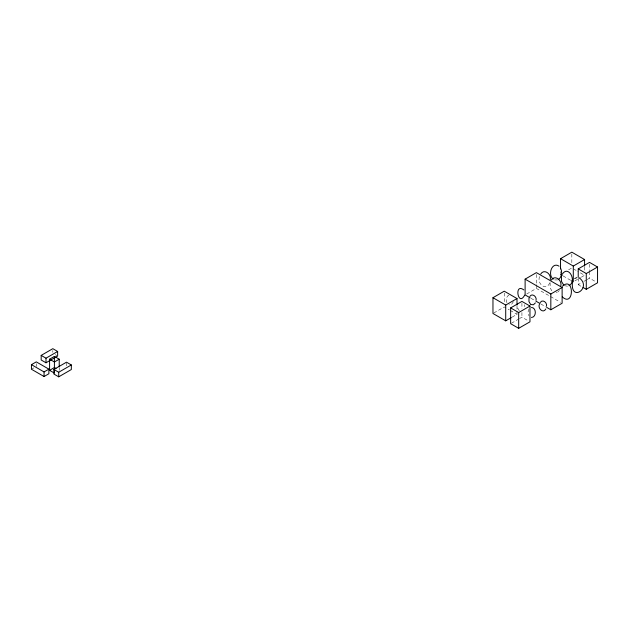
<?xml version="1.0" encoding="UTF-8"?>
<svg xmlns="http://www.w3.org/2000/svg" width="629" height="629" viewBox="0 0 629 629"><rect width="100%" height="100%" fill="white"/><g stroke="black" fill="none" stroke-linecap="round" stroke-linejoin="round"><path stroke-width="0.47" stroke-dasharray="3.15 2.36" d="M539.564 276.571C536.49 284.363 547.309 291.911 550.021 281.808M550.116 282.665L550.116 287.901L552.427 291.746M513.406 301.668L511.479 304.53L508.955 304.758M528.989 308.973L527.998 312.126L528.989 315.939M559.354 290.535L557.656 292.226M31.45 369.247L33.864 367.855M493.773 313.014L504.246 306.96L509.348 309.908M526.725 293.987L536.395 288.397L549.675 296.062M568.608 269.802L571.832 267.946L576.927 270.887M512.163 317.118L516.999 314.319L516.999 310.608M574.906 280.888L580.551 277.633M581.353 277.169L584.585 275.305L577.784 271.382M511.456 323.22L518.705 319.029M519.515 318.565L521.928 317.173L528.36 320.884M578.224 278.175L578.224 284.67L580.646 283.27M583.869 281.407L586.291 280.015M587.093 279.551L589.515 278.152L595.946 281.863M508.955 295.095C506.133 296.361 505.685 300.379 506.998 302.895M557.624 279.929L554.652 279.929M556.122 292.76L556.83 292.571M567.468 286.211L564.378 285.676M563.097 275.934L570.747 280.345M578.224 284.67L581.44 286.525M550.501 296.542L560.463 302.29M530.923 298.264L534.241 300.182M540.877 304.019L545.854 306.889M510.198 310.396L516.999 314.319M55.234 354.662L56.838 355.589M519.263 310.71L517.73 308.163L517.549 306.095M524.657 304.688L524.838 306.755M589.515 264.235L589.515 270.729M589.515 271.657L589.515 278.152M584.585 266.955L584.585 270.667M571.832 254.03L571.832 263.307M560.541 271.673L560.541 273.529M536.395 274.48L536.395 283.758M536.395 284.685L536.395 288.397M521.928 303.257L521.928 308.823M521.928 312.534L521.928 317.173M516.999 305.969L516.999 309.68M504.246 293.043L504.246 302.321M66.509 363.09L66.509 365.842M59.228 367.548L59.228 370.332M52.82 350.518L52.82 352.35M36.27 363.711L36.27 366.463"/><path stroke-width="0.94" d="M560.84 285.786C562.247 280.44 554.951 274.37 551.334 280.031M528.981 298.193L528.981 301.668L530.514 304.216M539.43 304.224C537.433 308.257 543.252 314.02 545.846 308.933M561.461 276.115L561.461 281.352L563.773 285.196M572.406 282.429C570.542 302.863 592.447 287.532 579.12 277.759M524.657 295.166C518.052 307.557 513.822 282.264 523.855 289.953M535.397 302.895L533.431 304.758L530.915 304.53M562.247 274.252C568.427 264.463 577.288 281.328 569.001 285.676M540.783 273.937C544.399 268.276 551.696 274.346 550.289 279.693M529.791 296.448C532.189 292.697 537.024 296.723 536.089 300.261M540.24 302.478C542.638 298.728 547.474 302.753 546.538 306.292M562.279 286.352C574.419 275.101 574.419 308.1 562.279 296.857M558.45 279.583C561.925 277.043 562.468 271.822 560.588 268.158M574.717 278.584L576.856 277.578M41.176 355.401L52.82 348.678L57.64 351.462L57.64 356.053L46.003 362.776L41.176 359.992L41.176 355.401L46.003 358.184L57.64 351.462M31.45 364.655L36.27 361.872L48.881 369.152L48.881 373.744L44.061 376.527L31.45 369.247L31.45 364.655L44.061 371.936L48.881 369.152M54.409 356.415L54.409 373.115L49.589 370.332L49.589 359.198L54.409 356.415L59.228 359.198L59.228 366.621M59.228 359.198L54.409 361.982L49.589 359.198M49.589 370.332L54.409 367.548L56.012 368.476M53.897 369.459L66.509 362.178L71.329 364.962L71.329 369.545L58.717 376.826L53.897 374.043L53.897 369.459L58.717 372.242L71.329 364.962M511.353 317.582L505.716 320.837L492.963 313.478L492.963 297.706L504.246 291.188L516.999 298.547L516.999 305.041M530.09 297.792L525.113 294.915L525.113 279.142L536.395 272.624L562.122 287.477L562.122 303.249L550.831 309.767L546.687 307.369M560.541 268.89L560.541 258.684L571.832 252.174L584.585 259.533L584.585 266.028M492.963 297.706L505.716 305.065L516.999 298.547M560.541 258.684L573.294 266.051L584.585 259.533M510.646 307.911L521.928 301.401L529.972 306.04L529.972 321.812L518.681 328.322L510.646 323.683L510.646 307.911L518.681 312.55L529.972 306.04M578.224 277.247L578.224 268.897L589.515 262.379L597.55 267.018L597.55 282.791L586.267 289.309L583.052 287.453M525.113 279.142L550.831 293.995L562.122 287.477M578.224 268.897L586.267 273.536L597.55 267.018M531.466 307.439C536.592 307.652 536.592 317.268 531.466 317.472M560.541 274.456L562.247 275.439M571.596 280.841L573.294 281.823L573.294 266.051M535.9 301.142L540.052 303.54M559.055 266.177C551.822 261.349 547.442 275.132 553.229 279.103M586.267 273.536L586.267 289.309M550.831 293.995L550.831 309.767M518.681 312.55L518.681 328.322M505.716 305.065L505.716 320.837M58.717 372.242L58.717 376.826M46.003 358.184L46.003 362.776M44.061 371.936L44.061 376.527"/></g></svg>
